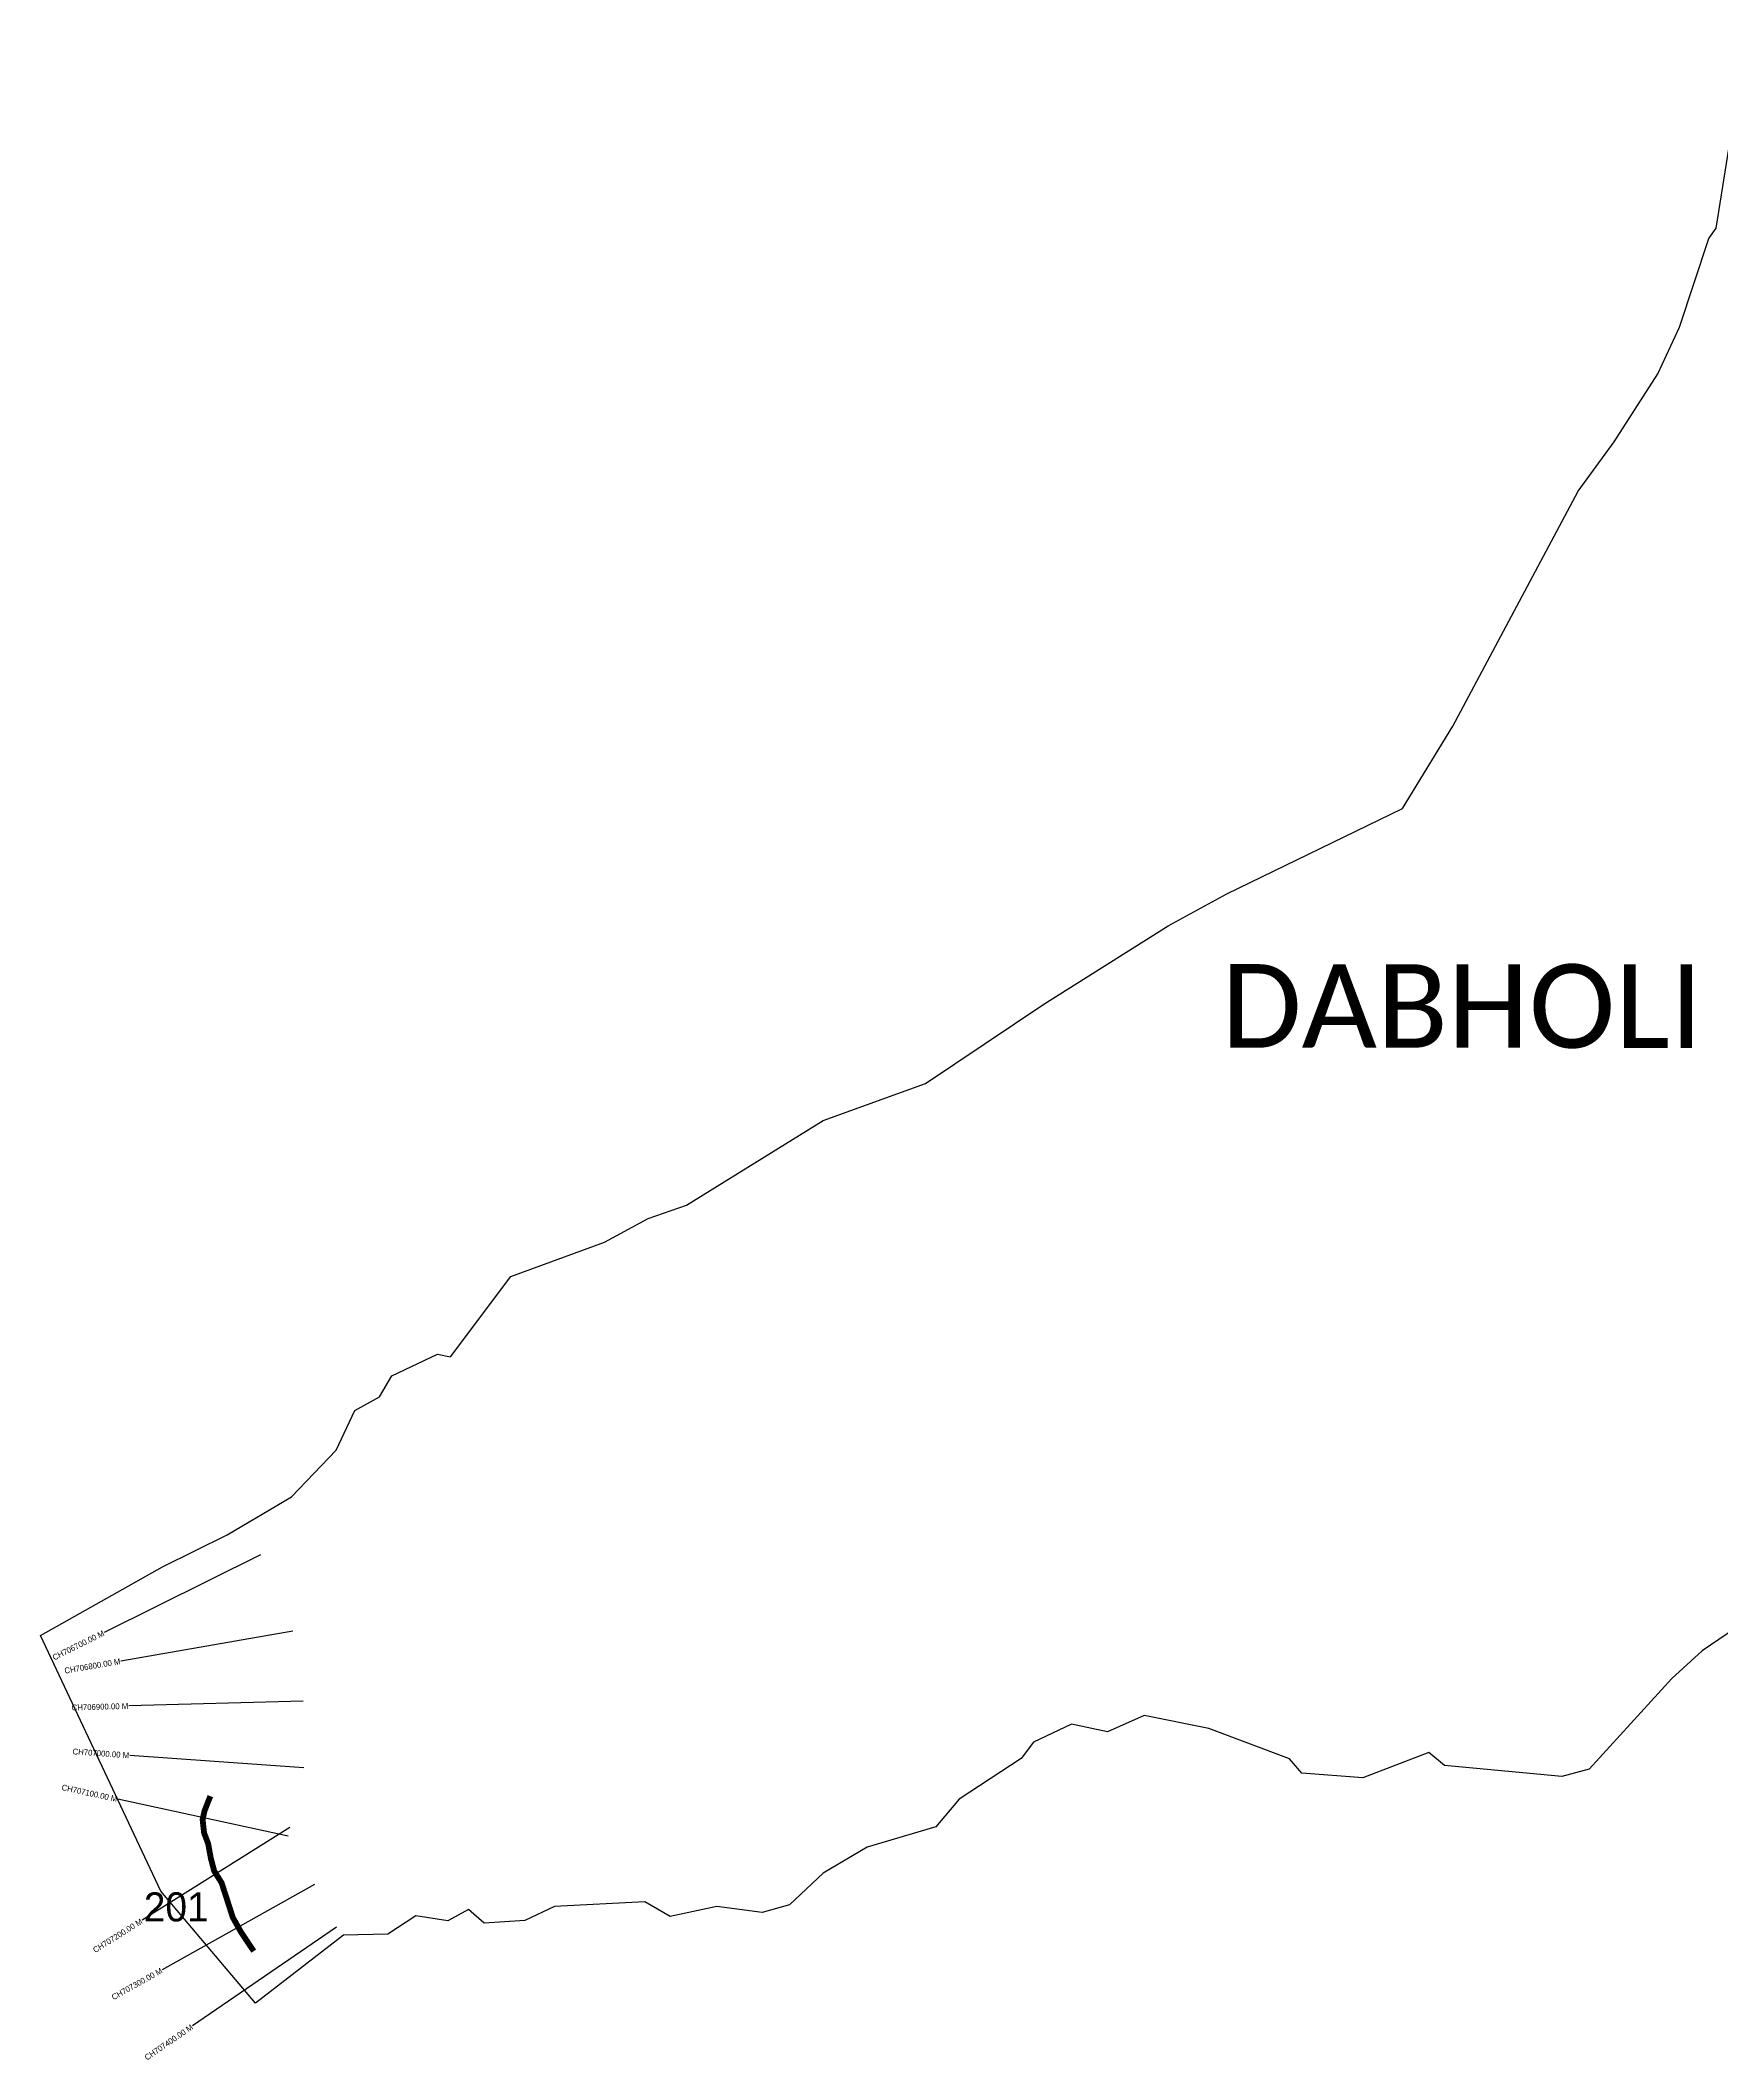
# Model space of a CAD drawing. Header units: metres. Extents: x 350918 to 355985, y 1754085 to 1757789.
# Drawn here: x 350918 to 353809, y 1754085 to 1757558 of the extents above; entities that cross this region are included whole.
import ezdxf
from ezdxf.enums import TextEntityAlignment as Align

# ---------------------------------------------------------------- set-up
doc = ezdxf.new("R2010")
doc.units = ezdxf.units.M
for name, color, linetype in [('CS', 134, 'Continuous'), ('CSMark', 6, 'Continuous'), ('UNPROTECTED', 10, 'Continuous'), ('VILLAGE NAME', 250, 'Continuous')]:
    doc.layers.add(name, color=color, linetype=linetype)

msp = doc.modelspace()

# ---------------------------------------------------------------- linework, layer by layer
at = {"color": 6}
msp.add_lwpolyline([(353989.2, 1754933.3), (353775.6, 1754788.3), (353723.6, 1754741.1), (353581.3, 1754585), (353534.7, 1754572.2), (353332.5, 1754591.2), (353305.7, 1754613.7), (353192.5, 1754570.2), (353087.5, 1754578), (353066.2, 1754602.5), (352927.7, 1754655.1), (352816.4, 1754677.4), (352753.5, 1754649), (352691.6, 1754662.2), (352626.1, 1754631.4), (352604.8, 1754603.5), (352498.3, 1754533.5), (352457.8, 1754485.9), (352339.9, 1754450.9), (352264.4, 1754406.1), (352206.5, 1754351.6), (352159.5, 1754338.3), (352081.3, 1754348.8), (352001.4, 1754331.6), (351957.3, 1754356.5), (351802.4, 1754348.9), (351751.2, 1754324.4), (351681.3, 1754320.2), (351654.6, 1754343.6), (351618.8, 1754324.2), (351563.8, 1754332.7), (351515.5, 1754301.4), (351439.2, 1754299.2), (351288.1, 1754182.3), (351125.2, 1754375.3), (350918.1, 1754815), (351128, 1754932.9), (351239.6, 1754988.1), (351349.9, 1755053.1), (351426.7, 1755133.7), (351458.7, 1755201.6), (351501, 1755225.4), (351522.6, 1755261.1), (351601.3, 1755298.7), (351623.6, 1755294.1), (351727, 1755432.4), (351888.1, 1755491.2), (351963.2, 1755532.1), (352029.2, 1755554.7), (352264.3, 1755700.6), (352440.2, 1755764.2), (352643.7, 1755900.5), (352857.8, 1756035.5), (352958.4, 1756090.4), (353260.5, 1756236.9), (353347.2, 1756378.4), (353562.7, 1756783), (353624.4, 1756867.7), (353699.4, 1756984.8), (353736.7, 1757065.1), (353787.4, 1757217.4), (353800, 1757235.2), (353851.6, 1757558)], dxfattribs=at)
at = {"layer": 'CS'}
for p, q in [((351296.4, 1754953.7), (351027.8, 1754820.1)), ((351352.1, 1754822), (351056.5, 1754770.9)), ((351370.1, 1754701.9), (351070.2, 1754693.6)), ((351370.9, 1754587.1), (351071.7, 1754608.5)), ((351344.3, 1754469.5), (351051.2, 1754533.2)), ((351347, 1754484.7), (351093, 1754325)), ((351389.3, 1754386.4), (351127.5, 1754239.9)), ((351427.1, 1754313.2), (351179.8, 1754143.3))]:
    msp.add_line(p, q, dxfattribs=at)
at = {"layer": 'UNPROTECTED', "const_width": 10, "flags": 128}
msp.add_lwpolyline([(351210.4, 1754538.5), (351200.4, 1754513.4), (351197.1, 1754498.4), (351199.6, 1754475.3), (351206.6, 1754457), (351211.4, 1754430.9), (351217.1, 1754409.6), (351223, 1754400.2), (351229.8, 1754389.3), (351235.1, 1754373), (351241.7, 1754352.6), (351249, 1754329.9), (351263.1, 1754304.8), (351285.1, 1754271.9)], dxfattribs=at)

# ---------------------------------------------------------------- texts
at = {"insert": (351096, 1754373.1), "char_height": 50, "attachment_point": 1}
msp.add_mtext_dynamic_manual_height_columns('\\pxt1;201', width=70.183, gutter_width=1, heights=[0], dxfattribs=at)
at = {"layer": 'CSMark'}
for s, rotation, p in [('CH706700.00 M', 26.4536, (351027, 1754819.6)), ('CH706800.00 M', 9.8181, (351055.5, 1754770.7)), ('CH706900.00 M', 1.5934, (351069.2, 1754693.6)), ('CH707000.00 M', 355.9098, (351070.7, 1754608.6)), ('CH707100.00 M', 347.742, (351050.2, 1754533.4)), ('CH707200.00 M', 32.1649, (351092.2, 1754324.5)), ('CH707300.00 M', 29.2451, (351126.7, 1754239.4)), ('CH707400.00 M', 34.4799, (351179, 1754142.8))]:
    msp.add_text(s, height=10, rotation=rotation, dxfattribs=at).set_placement(p, align=Align.MIDDLE_RIGHT)
at = {"layer": 'VILLAGE NAME', "insert": (352949.3, 1755969.4), "char_height": 143.7, "attachment_point": 1, "rotation": 359.9793}
msp.add_mtext_dynamic_manual_height_columns('{\\fCalibri|b0|i0|c0|p34;DABHOLI}', width=1418, gutter_width=718.5, heights=[0], dxfattribs=at)

doc.saveas('drawing.dxf')
